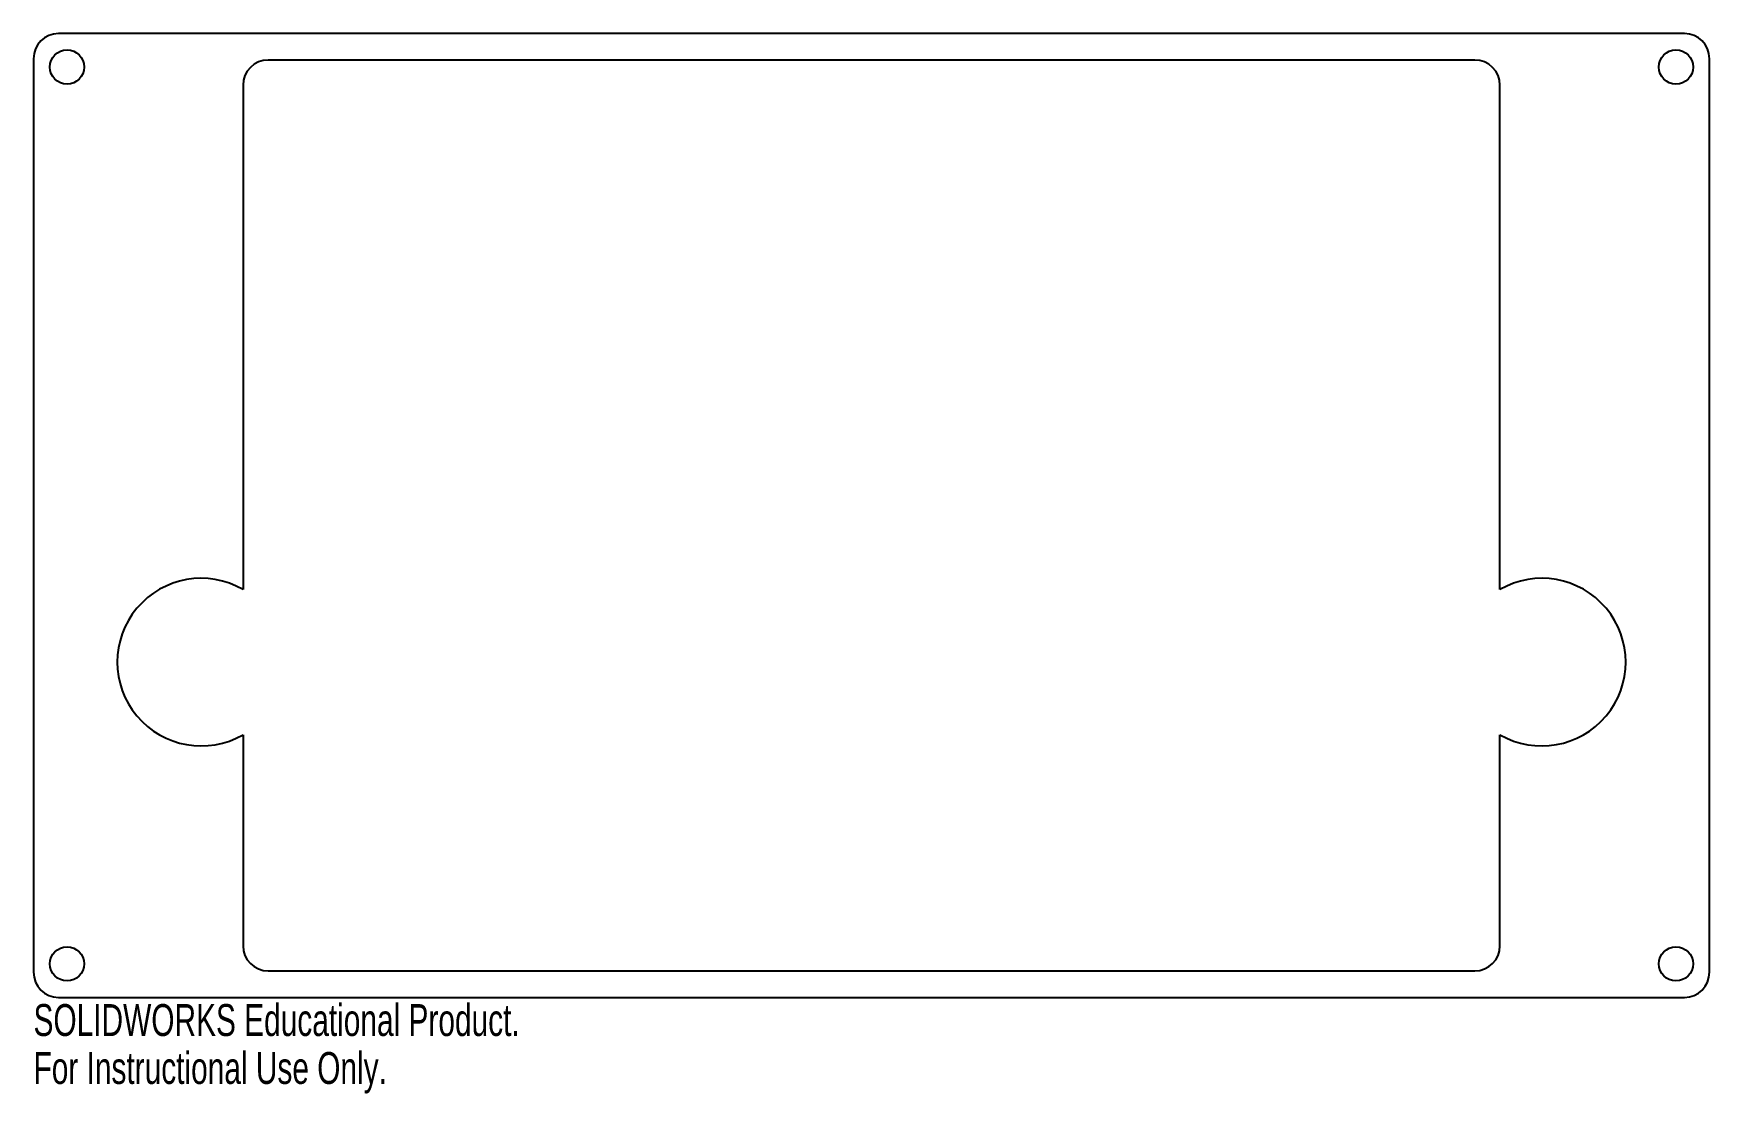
# Model space of a CAD drawing. Header units: inches. Extents: x 0 to 10, y -0.6 to 5.8.
import ezdxf

# ---------------------------------------------------------------- set-up
doc = ezdxf.new("R2010")
doc.units = ezdxf.units.IN
doc.header["$MEASUREMENT"] = 0
doc.styles.add('SLDTEXTSTYLE0', font='TXT', dxfattribs={"width": 0.7})

msp = doc.modelspace()

# ---------------------------------------------------------------- linework, layer by layer
at = {"color": 7, "linetype": 'Continuous', "lineweight": 25}
for p, q in [((9.85, 5.75), (0.15, 5.75)), ((0, 5.6), (0, 0.15)), ((8.6, 5.592), (1.4, 5.592)), ((10, 0.15), (10, 5.6)), ((1.25, 5.442), (1.25, 2.433)), ((8.75, 2.433), (8.75, 5.442)), ((1.25, 1.567), (1.25, 0.308)), ((8.75, 0.308), (8.75, 1.567)), ((1.4, 0.158), (8.6, 0.158)), ((0.15, 0), (9.85, 0))]:
    msp.add_line(p, q, dxfattribs=at)
for centre in [(0.2, 5.55), (9.8, 5.55), (0.2, 0.2), (9.8, 0.2)]:
    msp.add_circle(centre, 0.102, dxfattribs=at)
for centre, radius, start, end in [((0.15, 5.6), 0.15, 90, 180), ((9.85, 5.6), 0.15, 0, 90), ((1.4, 5.442), 0.15, 90, 180), ((8.6, 5.442), 0.15, 0, 90), ((1, 2), 0.5, 60, 300), ((9, 2), 0.5, 240, 120), ((1.4, 0.308), 0.15, 180, 270), ((8.6, 0.308), 0.15, 270, 0), ((0.15, 0.15), 0.15, 180, 270), ((9.85, 0.15), 0.15, 270, 0)]:
    msp.add_arc(centre, radius, start, end, dxfattribs=at)

# ---------------------------------------------------------------- texts
at = {"color": 7, "linetype": 'Continuous', "char_height": 0.1903, "attachment_point": 1, "style": 'SLDTEXTSTYLE0'}
for s, insert in [('SOLIDWORKS Educational Product.', (0, -0.04)), ('For Instructional Use Only.', (0, -0.326))]:
    msp.add_mtext(s, dxfattribs=dict(at, insert=insert))

doc.saveas('drawing.dxf')
